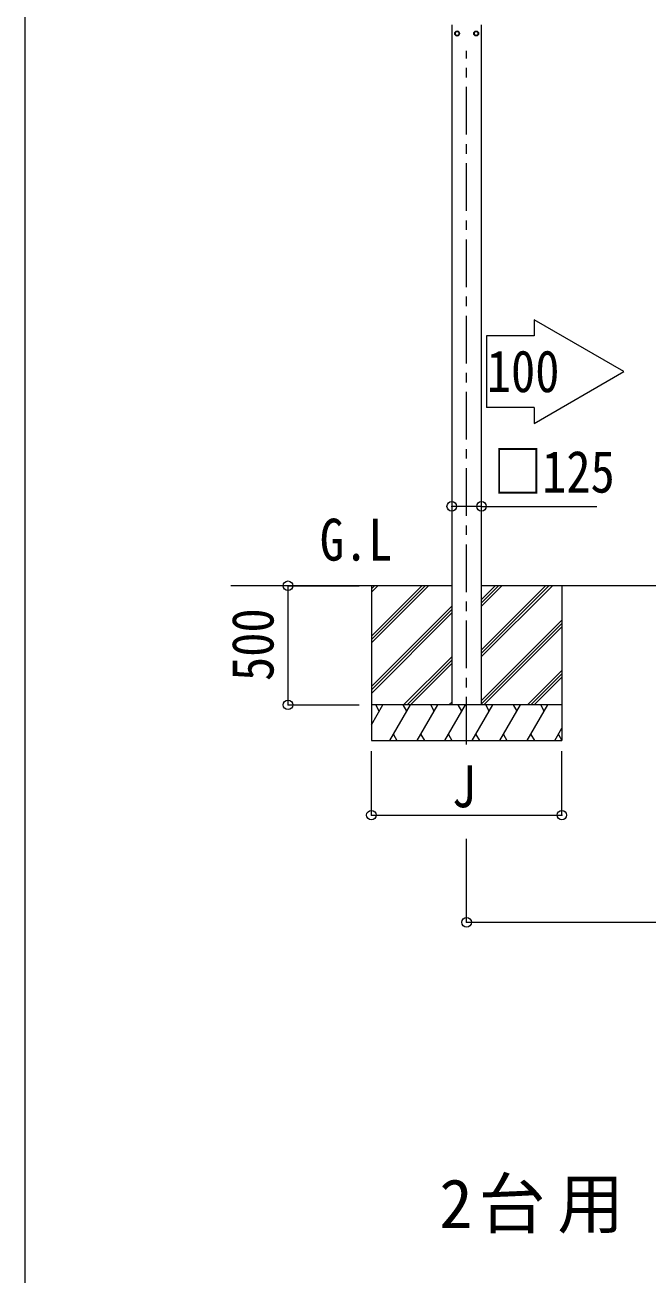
# Model space of a CAD drawing. Units: millimetres, scale not verified. Extents: x -11243 to 60313, y -7760 to 7760.
# Drawn here: x -11243 to -8631, y -112 to 5135 of the extents above; entities that cross this region are included whole.
import ezdxf
from ezdxf.enums import TextEntityAlignment as Align

# ---------------------------------------------------------------- set-up
doc = ezdxf.new("R2010")
doc.units = ezdxf.units.MM
doc.header["$LTSCALE"] = 40
doc.header["$PDMODE"] = 32
doc.header["$PDSIZE"] = 40
doc.linetypes.add('CHAIN1', pattern=[8, 5, -1, 1, -1])
for name, color, linetype, lineweight in [('0-3_ELV2', 7, 'Continuous', 9), ('0-6_OTH_LINE', 7, 'Continuous', 9), ('F-0_240', 7, 'Continuous', 9)]:
    doc.layers.add(name, color=color, linetype=linetype, lineweight=lineweight)
doc.styles.add('ＭＳ ゴシック', font='')
doc.styles.get('ＭＳ ゴシック').set_extended_font_data('MS Gothic')

msp = doc.modelspace()

# ---------------------------------------------------------------- linework, layer by layer
at = {"layer": '0-3_ELV2', "color": 4}
for p, q in [((-9450.75, 5136.4), (-9450.75, 2281.4)), ((-9419.65, 5099.65), (-9419.75, 5099.65)), ((-9419.65, 5099.15), (-9419.75, 5099.15)), ((-9356.84, 5099.65), (-9356.74, 5099.65)), ((-9356.84, 5099.15), (-9356.74, 5099.15)), ((-9325.75, 2281.4), (-9325.75, 5136.4))]:
    msp.add_line(p, q, dxfattribs=at)
at = {"layer": '0-3_ELV2', "color": 5, "linetype": 'CHAIN1'}
msp.add_line((-9388.25, 2114.88), (-9388.25, 5026.97), dxfattribs=at)
at = {"layer": '0-3_ELV2', "color": 6}
for p, q in [((-9325.75, 3114.64), (-9450.75, 3114.64)), ((-9325.75, 3114.64), (-8841.97, 3114.64)), ((-10138.25, 2781.4), (-9839.25, 2781.4)), ((-10138.25, 2281.4), (-10138.25, 2781.4)), ((-10138.25, 2281.4), (-9839.25, 2281.4)), ((-9788.25, 1818.62), (-9788.25, 2086.86)), ((-8988.25, 1818.62), (-8988.25, 2086.86)), ((-9788.25, 1818.62), (-8988.25, 1818.62)), ((-9388.25, 1368.62), (-9388.25, 1718.62)), ((-9388.25, 1368.62), (-6515.25, 1368.62))]:
    msp.add_line(p, q, dxfattribs=at)
at = {"layer": '0-3_ELV2'}
for p, q in [((-9450.75, 2781.4), (-10378.88, 2781.4)), ((-9788.25, 2781.4), (-9788.25, 2131.4)), ((-9788.25, 2570.17), (-9577.01, 2781.4)), ((-9788.25, 2556.03), (-9562.87, 2781.4)), ((-9788.25, 2541.89), (-9548.73, 2781.4)), ((-9788.25, 2754.02), (-9760.86, 2781.4)), ((-9788.25, 2768.16), (-9775.01, 2781.4)), ((-6577.75, 2781.4), (-9325.75, 2781.4)), ((-9325.75, 2483.89), (-9028.23, 2781.4)), ((-9325.75, 2512.17), (-9056.51, 2781.4)), ((-9325.75, 2498.03), (-9042.37, 2781.4)), ((-9325.75, 2696.02), (-9240.36, 2781.4)), ((-9325.75, 2710.16), (-9254.51, 2781.4)), ((-9325.75, 2724.3), (-9268.65, 2781.4)), ((-8988.25, 2781.4), (-8988.25, 2131.4)), ((-9788.25, 2358.04), (-9450.75, 2695.54)), ((-9788.25, 2343.9), (-9450.75, 2681.39)), ((-9788.25, 2329.75), (-9450.75, 2667.25)), ((-9325.75, 2300.04), (-8988.25, 2637.54)), ((-9325.75, 2285.9), (-8988.25, 2623.4)), ((-9316.1, 2281.4), (-8988.25, 2609.25)), ((-9652.75, 2281.4), (-9450.75, 2483.41)), ((-9638.61, 2281.4), (-9450.75, 2469.26)), ((-9624.47, 2281.4), (-9450.75, 2455.12)), ((-9132.25, 2281.4), (-8988.25, 2425.41)), ((-9118.11, 2281.4), (-8988.25, 2411.26)), ((-9103.97, 2281.4), (-8988.25, 2397.12)), ((-8988.25, 2281.4), (-9788.25, 2281.4)), ((-9788.25, 2197.57), (-9739.84, 2281.4)), ((-9754.85, 2255.42), (-9769.85, 2281.4)), ((-9710.98, 2131.4), (-9624.38, 2281.4)), ((-9639.38, 2255.42), (-9654.38, 2281.4)), ((-9595.51, 2131.4), (-9508.91, 2281.4)), ((-9523.91, 2255.42), (-9538.91, 2281.4)), ((-9480.04, 2131.4), (-9393.44, 2281.4)), ((-9462.34, 2281.4), (-9450.75, 2292.99)), ((-9408.44, 2255.42), (-9423.44, 2281.4)), ((-9364.57, 2131.4), (-9277.97, 2281.4)), ((-9292.97, 2255.42), (-9307.97, 2281.4)), ((-9249.1, 2131.4), (-9162.5, 2281.4)), ((-9192.5, 2281.4), (-9177.5, 2255.42)), ((-9133.63, 2131.4), (-9047.03, 2281.4)), ((-9062.03, 2255.42), (-9077.03, 2281.4)), ((-9695.98, 2157.38), (-9680.98, 2131.4)), ((-9580.51, 2157.38), (-9565.51, 2131.4)), ((-9465.04, 2157.38), (-9450.04, 2131.4)), ((-9349.57, 2157.38), (-9334.57, 2131.4)), ((-9234.1, 2157.38), (-9219.1, 2131.4)), ((-9118.63, 2157.38), (-9103.63, 2131.4)), ((-9018.16, 2131.4), (-8988.25, 2183.21)), ((-9003.16, 2157.38), (-8988.25, 2131.55)), ((-9788.25, 2131.4), (-8988.25, 2131.4))]:
    msp.add_line(p, q, dxfattribs=at)
at = {"layer": '0-3_ELV2', "color": 4}
for points in [[(-9428.25, 5109.21), (-9436.75, 5104.31), (-9436.75, 5094.49), (-9428.25, 5089.58), (-9419.75, 5094.49), (-9419.75, 5104.31)], [(-9348.25, 5109.21), (-9339.75, 5104.31), (-9339.75, 5094.49), (-9348.25, 5089.58), (-9356.75, 5094.49), (-9356.75, 5104.31)]]:
    msp.add_lwpolyline(points, close=True, dxfattribs=at)
for centre, radius in [((-9428.25, 5099.4), 10), ((-9428.25, 5099.4), 8.5), ((-9348.25, 5099.4), 10), ((-9348.25, 5099.4), 8.5)]:
    msp.add_circle(centre, radius, dxfattribs=at)
for centre, start, end in [((-9428.25, 5099.4), 171.25399, 188.74601), ((-9428.25, 5099.4), 111.25399, 128.74601), ((-9428.25, 5099.4), 231.25399, 248.74601), ((-9428.25, 5099.4), 51.25399, 68.74601), ((-9428.25, 5099.4), 291.25399, 308.74601), ((-9428.25, 5099.4), 1.66581, 8.74601), ((-9428.25, 5099.4), 351.25399, 358.33419), ((-9348.25, 5099.4), 171.25399, 178.33419), ((-9348.25, 5099.4), 181.66581, 188.74601), ((-9348.25, 5099.4), 111.25399, 128.74601), ((-9348.25, 5099.4), 231.25399, 248.74601), ((-9348.25, 5099.4), 51.25399, 68.74601), ((-9348.25, 5099.4), 291.25399, 308.74601), ((-9348.25, 5099.4), 351.25399, 8.74601)]:
    msp.add_arc(centre, 8.6, start, end, dxfattribs=at)
at = {"layer": '0-3_ELV2', "color": 6}
for p in [(-9450.75, 3114.64), (-9325.75, 3114.64), (-10138.25, 2781.4), (-10138.25, 2281.4), (-9788.25, 1818.62), (-8988.25, 1818.62), (-9388.25, 1368.62)]:
    msp.add_point(p, dxfattribs=at)
at = {"layer": '0-6_OTH_LINE'}
for p, q in [((-9104.58, 3897.03), (-9104.58, 3829.83)), ((-9104.58, 3530.23), (-9304.98, 3530.23)), ((-9104.58, 3530.23), (-9104.58, 3463.03))]:
    msp.add_line(p, q, dxfattribs=at)
for points in [[(-9104.58, 3463.03), (-8728.72, 3680.03), (-9104.58, 3897.03)], [(-9104.58, 3829.83), (-9304.98, 3829.83), (-9304.98, 3530.23)]]:
    msp.add_lwpolyline(points, dxfattribs=at)
at = {"layer": 'F-0_240', "color": 5}
msp.add_line((-11242.74, 7760), (-11242.74, -7760), dxfattribs=at)

# ---------------------------------------------------------------- texts
at = {"layer": '0-3_ELV2', "style": 'ＭＳ ゴシック', "width": 0.85}
for s, p in [('□125', (-9275.53, 3119.48)), ('G.L', (-10004.88, 2834.06)), ('J', (-9450.75, 1798.62))]:
    msp.add_text(s, height=176, dxfattribs=at).set_placement(p, align=Align.BOTTOM_LEFT)
msp.add_text('500', height=176, rotation=90, dxfattribs=at).set_placement((-10146.25, 2381.4), align=Align.BOTTOM_LEFT)
at = {"layer": '0-6_OTH_LINE', "style": 'ＭＳ ゴシック', "width": 0.85}
msp.add_text('100', height=176, dxfattribs=at).set_placement((-9303.75, 3541.28), align=Align.BOTTOM_LEFT)
at = {"layer": '0-6_OTH_LINE', "color": 2, "insert": (-9502.72, 61.71), "char_height": 205.3, "attachment_point": 7, "style": 'ＭＳ ゴシック'}
msp.add_mtext('\\T1.18;2台用', dxfattribs=at)

doc.saveas('drawing.dxf')
